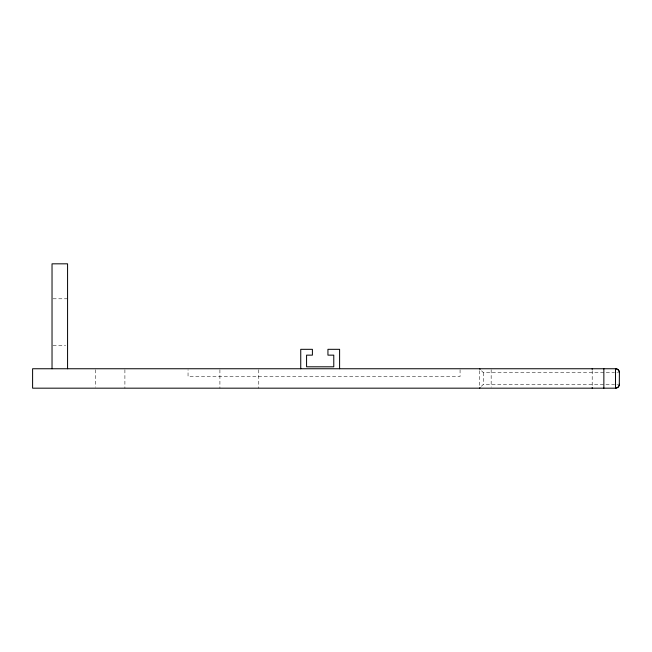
<?xml version="1.0" encoding="UTF-8"?>
<svg xmlns="http://www.w3.org/2000/svg" width="652" height="652" viewBox="0 0 652 652"><rect width="100%" height="100%" fill="white"/><g stroke="black" fill="none" stroke-linecap="round" stroke-linejoin="round"><path stroke-width="0.49" stroke-dasharray="3.26 2.44" d="M481.372 386.302L483.385 384.289L614.502 384.289M52.999 298.795L67.572 298.795M52.999 345.43L65.632 345.43M481.567 370.809L483.385 372.634L614.502 372.634M616.947 372.634L617.64 372.634M616.947 384.289L617.64 384.289M592.195 370.686L592.195 386.416M491.16 369.717L491.16 387.207M483.385 372.634L483.385 384.289M479.497 370.686L479.497 386.237M460.067 369.717L460.067 376.522L188.045 376.522L188.045 369.717M258.771 369.717L258.771 388.176M219.911 369.717L219.911 388.176M124.899 369.717L124.899 388.176M95.746 369.717L95.746 387.207"/><path stroke-width="0.98" d="M479.652 388.03L480.068 387.614M619.131 372.634C619.962 371.094 617.558 368.576 615.553 368.747L32.6 368.747L32.6 388.176L615.635 388.176L617.966 387.304L619.294 385.202L619.4 372.634A3.888 3.888 0 0 0 615.512 368.747L615.512 388.176A3.888 3.888 0 0 0 619.4 384.289L619.131 384.289M479.652 368.902L480.116 369.358M603.858 368.747L603.858 388.176M592.195 368.763L592.195 369.382M592.195 387.541L592.195 388.16M339.602 368.747L339.602 349.317L327.94 349.317L327.94 355.144L333.775 355.144L333.775 366.807L306.57 366.807L306.57 355.144L312.398 355.144L312.398 349.317L300.743 349.317L300.743 368.747M67.572 368.747L67.572 263.824L52.03 263.824L52.03 368.747"/></g></svg>
